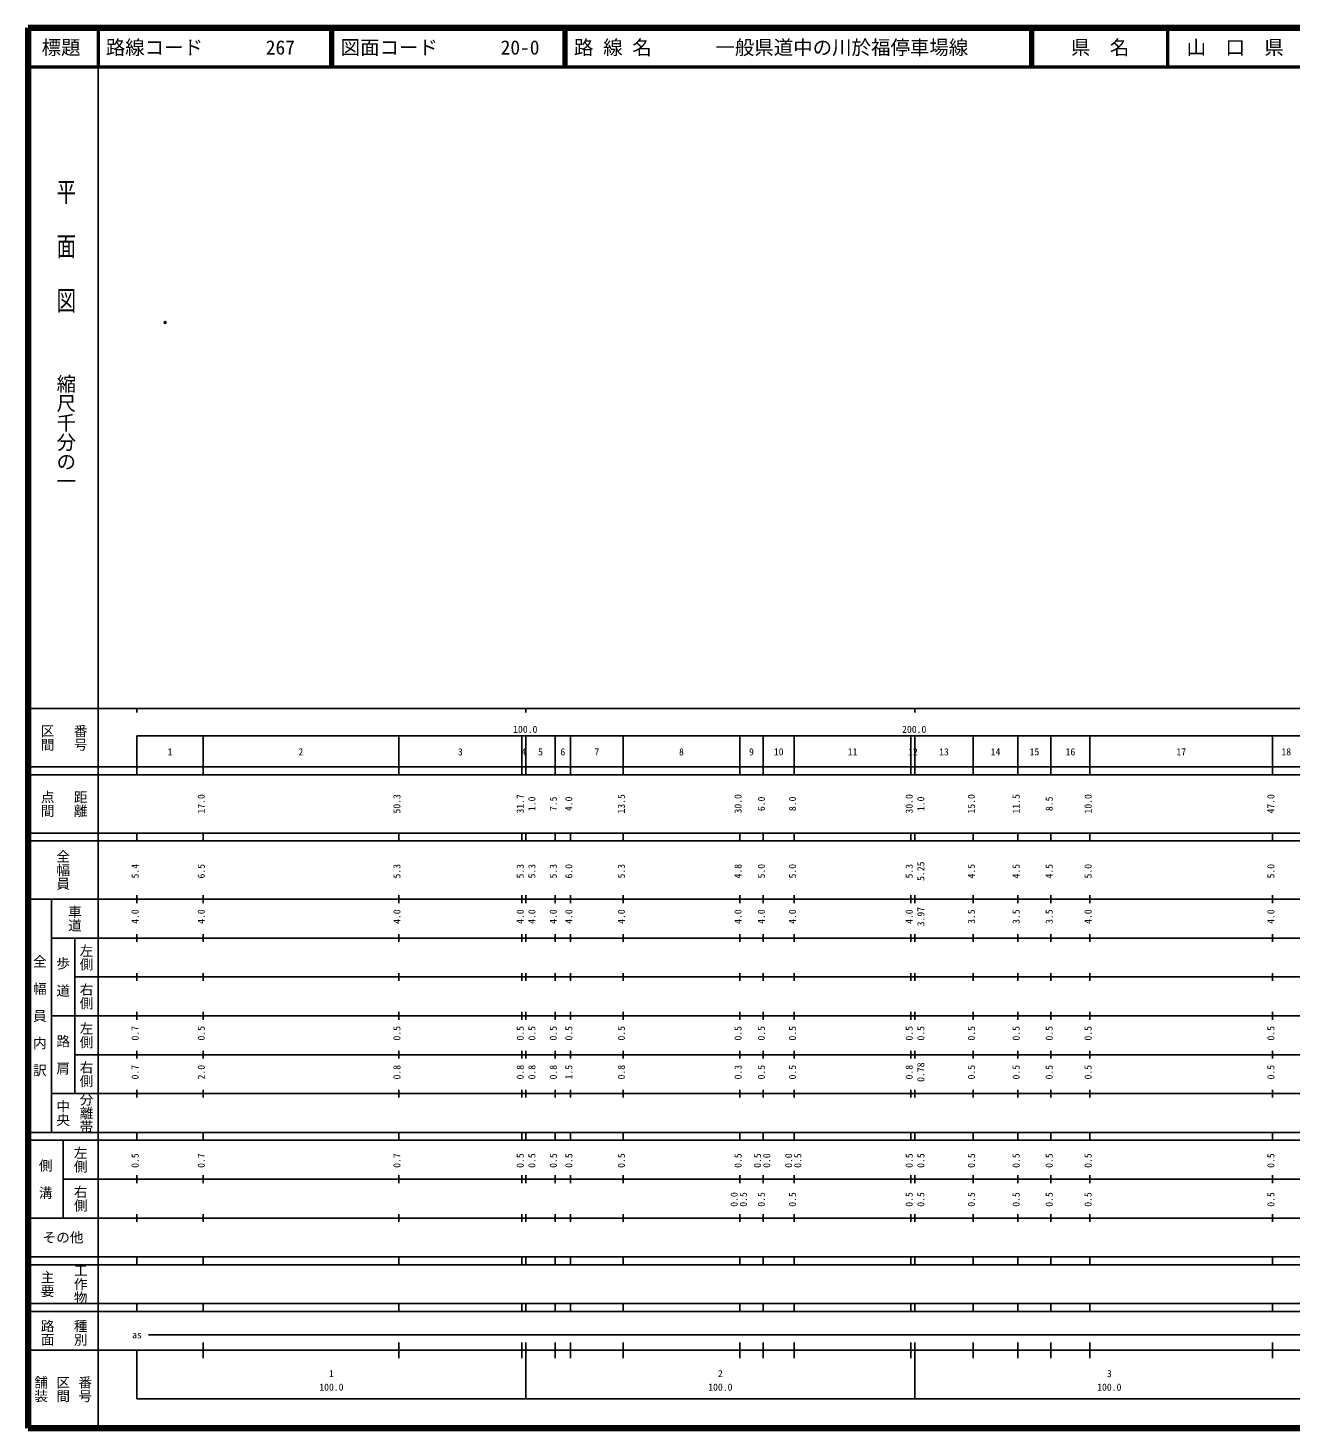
# Model space of a CAD drawing. Units: millimetres on the paper. Extents: x 40 to 680, y 20 to 380.
# Drawn here: x 40 to 364.7, y 20 to 380 of the extents above; entities that cross this region are included whole.
import ezdxf
from ezdxf.enums import TextEntityAlignment as Align

# ---------------------------------------------------------------- set-up
doc = ezdxf.new("R2010")
doc.units = ezdxf.units.MM
doc.header["$PDMODE"] = 32
doc.header["$PDSIZE"] = 0.5
doc.layers.add('M-OTRS', color=6, linetype='Continuous')
doc.layers.add('M-TTL-TXT', color=7, linetype='Continuous')
for name, color, linetype, lineweight in [('M-TTL', 2, 'Continuous', 140), ('M-TTL-BAND', 7, 'Continuous', 25), ('M-TTL-LINE', 7, 'Continuous', 50)]:
    doc.layers.add(name, color=color, linetype=linetype, lineweight=lineweight)
doc.styles.add('@ＭＳ ゴシック', font='')
doc.styles.add('ＭＳ ゴシック', font='')
doc.styles.get('@ＭＳ ゴシック').set_extended_font_data('@MS Gothic')
doc.styles.get('ＭＳ ゴシック').set_extended_font_data('MS Gothic')

msp = doc.modelspace()

# ---------------------------------------------------------------- linework, layer by layer
at = {"layer": 'M-OTRS'}
msp.add_point((75.245, 304.286), dxfattribs=at)
at = {"layer": 'M-TTL'}
for p, q in [((40, 380), (40, 20)), ((680, 380), (40, 380)), ((40, 20), (680, 20))]:
    msp.add_line(p, q, dxfattribs=at)
at = {"layer": 'M-TTL-BAND'}
for p, q in [((58, 370), (58, 20)), ((40, 205), (579, 205)), ((68, 205), (68, 204)), ((168, 205), (168, 204)), ((268, 205), (268, 204)), ((68, 198), (579, 198)), ((68, 198), (68, 188)), ((85, 188), (85, 198)), ((135.3, 188), (135.3, 198)), ((167, 188), (167, 198)), ((168, 188), (168, 198)), ((175.5, 188), (175.5, 198)), ((179.5, 188), (179.5, 198)), ((193, 188), (193, 198)), ((223, 188), (223, 198)), ((229, 188), (229, 198)), ((237, 188), (237, 198)), ((267, 188), (267, 198)), ((268, 188), (268, 198)), ((283, 188), (283, 198)), ((294.5, 188), (294.5, 198)), ((303, 188), (303, 198)), ((313, 188), (313, 198)), ((360, 188), (360, 198)), ((40, 190), (579, 190)), ((40, 188), (579, 188)), ((40, 173), (579, 173)), ((68, 171), (68, 173)), ((85, 171), (85, 173)), ((135.3, 171), (135.3, 173)), ((167, 171), (167, 173)), ((168, 171), (168, 173)), ((175.5, 171), (175.5, 173)), ((179.5, 171), (179.5, 173)), ((193, 171), (193, 173)), ((223, 171), (223, 173)), ((229, 171), (229, 173)), ((237, 171), (237, 173)), ((267, 171), (267, 173)), ((268, 171), (268, 173)), ((283, 171), (283, 173)), ((294.5, 171), (294.5, 173)), ((303, 171), (303, 173)), ((313, 171), (313, 173)), ((360, 171), (360, 173)), ((40, 171), (579, 171)), ((40, 156), (579, 156)), ((46, 96), (46, 156)), ((68, 155), (68, 157)), ((85, 155), (85, 157)), ((135.3, 155), (135.3, 157)), ((167, 155), (167, 157)), ((168, 155), (168, 157)), ((175.5, 155), (175.5, 157)), ((179.5, 155), (179.5, 157)), ((193, 155), (193, 157)), ((223, 155), (223, 157)), ((229, 155), (229, 157)), ((237, 155), (237, 157)), ((267, 155), (267, 157)), ((268, 155), (268, 157)), ((283, 155), (283, 157)), ((294.5, 155), (294.5, 157)), ((303, 155), (303, 157)), ((313, 155), (313, 157)), ((360, 155), (360, 157)), ((46, 146), (579, 146)), ((52, 146), (52, 106)), ((68, 145), (68, 147)), ((85, 145), (85, 147)), ((135.3, 145), (135.3, 147)), ((167, 145), (167, 147)), ((168, 145), (168, 147)), ((175.5, 145), (175.5, 147)), ((179.5, 145), (179.5, 147)), ((193, 145), (193, 147)), ((223, 145), (223, 147)), ((229, 145), (229, 147)), ((237, 145), (237, 147)), ((267, 145), (267, 147)), ((268, 145), (268, 147)), ((283, 145), (283, 147)), ((294.5, 145), (294.5, 147)), ((303, 145), (303, 147)), ((313, 145), (313, 147)), ((360, 145), (360, 147)), ((68, 135), (68, 137)), ((85, 135), (85, 137)), ((135.3, 135), (135.3, 137)), ((167, 135), (167, 137)), ((168, 135), (168, 137)), ((175.5, 135), (175.5, 137)), ((179.5, 135), (179.5, 137)), ((193, 135), (193, 137)), ((223, 135), (223, 137)), ((229, 135), (229, 137)), ((237, 135), (237, 137)), ((267, 135), (267, 137)), ((268, 135), (268, 137)), ((283, 135), (283, 137)), ((294.5, 135), (294.5, 137)), ((303, 135), (303, 137)), ((313, 135), (313, 137)), ((360, 135), (360, 137)), ((52, 136), (579, 136)), ((46, 126), (579, 126)), ((68, 125), (68, 127)), ((85, 125), (85, 127)), ((135.3, 125), (135.3, 127)), ((167, 125), (167, 127)), ((168, 125), (168, 127)), ((175.5, 125), (175.5, 127)), ((179.5, 125), (179.5, 127)), ((193, 125), (193, 127)), ((223, 125), (223, 127)), ((229, 125), (229, 127)), ((237, 125), (237, 127)), ((267, 125), (267, 127)), ((268, 125), (268, 127)), ((283, 125), (283, 127)), ((294.5, 125), (294.5, 127)), ((303, 125), (303, 127)), ((313, 125), (313, 127)), ((360, 125), (360, 127)), ((52, 116), (579, 116)), ((68, 115), (68, 117)), ((85, 115), (85, 117)), ((135.3, 115), (135.3, 117)), ((167, 115), (167, 117)), ((168, 115), (168, 117)), ((175.5, 115), (175.5, 117)), ((179.5, 115), (179.5, 117)), ((193, 115), (193, 117)), ((223, 115), (223, 117)), ((229, 115), (229, 117)), ((237, 115), (237, 117)), ((267, 115), (267, 117)), ((268, 115), (268, 117)), ((283, 115), (283, 117)), ((294.5, 115), (294.5, 117)), ((303, 115), (303, 117)), ((313, 115), (313, 117)), ((360, 115), (360, 117)), ((46, 106), (579, 106)), ((68, 105), (68, 107)), ((85, 105), (85, 107)), ((135.3, 105), (135.3, 107)), ((167, 105), (167, 107)), ((168, 105), (168, 107)), ((175.5, 105), (175.5, 107)), ((179.5, 105), (179.5, 107)), ((193, 105), (193, 107)), ((223, 105), (223, 107)), ((229, 105), (229, 107)), ((237, 105), (237, 107)), ((267, 105), (267, 107)), ((268, 105), (268, 107)), ((283, 105), (283, 107)), ((294.5, 105), (294.5, 107)), ((303, 105), (303, 107)), ((313, 105), (313, 107)), ((360, 105), (360, 107)), ((40, 96), (579, 96)), ((40, 94), (579, 94)), ((49, 94), (49, 74)), ((68, 94), (68, 96)), ((85, 94), (85, 96)), ((135.3, 94), (135.3, 96)), ((167, 94), (167, 96)), ((168, 94), (168, 96)), ((175.5, 94), (175.5, 96)), ((179.5, 94), (179.5, 96)), ((193, 94), (193, 96)), ((223, 94), (223, 96)), ((229, 94), (229, 96)), ((237, 94), (237, 96)), ((267, 94), (267, 96)), ((268, 94), (268, 96)), ((283, 94), (283, 96)), ((294.5, 94), (294.5, 96)), ((303, 94), (303, 96)), ((313, 94), (313, 96)), ((360, 94), (360, 96)), ((49, 84), (579, 84)), ((68, 83), (68, 85)), ((85, 83), (85, 85)), ((135.3, 83), (135.3, 85)), ((167, 83), (167, 85)), ((168, 83), (168, 85)), ((175.5, 83), (175.5, 85)), ((179.5, 83), (179.5, 85)), ((193, 83), (193, 85)), ((223, 83), (223, 85)), ((229, 83), (229, 85)), ((237, 83), (237, 85)), ((267, 83), (267, 85)), ((268, 83), (268, 85)), ((283, 83), (283, 85)), ((294.5, 83), (294.5, 85)), ((303, 83), (303, 85)), ((313, 83), (313, 85)), ((360, 83), (360, 85)), ((40, 74), (579, 74)), ((68, 73), (68, 75)), ((85, 73), (85, 75)), ((135.3, 73), (135.3, 75)), ((167, 73), (167, 75)), ((168, 73), (168, 75)), ((175.5, 73), (175.5, 75)), ((179.5, 73), (179.5, 75)), ((193, 73), (193, 75)), ((223, 73), (223, 75)), ((229, 73), (229, 75)), ((237, 73), (237, 75)), ((267, 73), (267, 75)), ((268, 73), (268, 75)), ((283, 73), (283, 75)), ((294.5, 73), (294.5, 75)), ((303, 73), (303, 75)), ((313, 73), (313, 75)), ((360, 73), (360, 75)), ((40, 64), (579, 64)), ((40, 62), (579, 62)), ((68, 62), (68, 64)), ((85, 62), (85, 64)), ((135.3, 62), (135.3, 64)), ((167, 62), (167, 64)), ((168, 62), (168, 64)), ((175.5, 62), (175.5, 64)), ((179.5, 62), (179.5, 64)), ((193, 62), (193, 64)), ((223, 62), (223, 64)), ((229, 62), (229, 64)), ((237, 62), (237, 64)), ((267, 62), (267, 64)), ((268, 62), (268, 64)), ((283, 62), (283, 64)), ((294.5, 62), (294.5, 64)), ((303, 62), (303, 64)), ((313, 62), (313, 64)), ((360, 62), (360, 64)), ((40, 52), (579, 52)), ((68, 50), (68, 52)), ((85, 50), (85, 52)), ((135.3, 50), (135.3, 52)), ((167, 50), (167, 52)), ((168, 50), (168, 52)), ((175.5, 50), (175.5, 52)), ((179.5, 50), (179.5, 52)), ((193, 50), (193, 52)), ((223, 50), (223, 52)), ((229, 50), (229, 52)), ((237, 50), (237, 52)), ((267, 50), (267, 52)), ((268, 50), (268, 52)), ((283, 50), (283, 52)), ((294.5, 50), (294.5, 52)), ((303, 50), (303, 52)), ((313, 50), (313, 52)), ((360, 50), (360, 52)), ((40, 50), (579, 50)), ((71, 44), (565, 44)), ((40, 40), (579, 40)), ((68, 40), (68, 27.5)), ((85, 38), (85, 42)), ((135.3, 38), (135.3, 42)), ((167, 38), (167, 42)), ((168, 27.5), (168, 42)), ((175.5, 38), (175.5, 42)), ((179.5, 38), (179.5, 42)), ((193, 38), (193, 42)), ((223, 38), (223, 42)), ((229, 38), (229, 42)), ((237, 38), (237, 42)), ((267, 38), (267, 42)), ((268, 27.5), (268, 42)), ((283, 38), (283, 42)), ((294.5, 38), (294.5, 42)), ((303, 38), (303, 42)), ((313, 38), (313, 42)), ((360, 38), (360, 42)), ((68, 27.5), (579, 27.5))]:
    msp.add_line(p, q, dxfattribs=at)
at = {"layer": 'M-TTL-LINE'}
for p, q in [((58, 380), (58, 370)), ((117.75, 380), (117.75, 370)), ((118.25, 380), (118.25, 370)), ((177.75, 380), (177.75, 370)), ((178.25, 380), (178.25, 370)), ((297.75, 380), (297.75, 370)), ((298.25, 380), (298.25, 370)), ((333, 380), (333, 370)), ((40, 370), (680, 370))]:
    msp.add_line(p, q, dxfattribs=at)

# ---------------------------------------------------------------- texts
at = {"layer": 'M-TTL-BAND', "style": '@ＭＳ ゴシック', "width": 1.4}
msp.add_text('平  面  図', height=3.666, rotation=270, dxfattribs=at).set_placement((49.777, 306.475), align=Align.MIDDLE_RIGHT)
at = {"layer": 'M-TTL-BAND', "style": '@ＭＳ ゴシック'}
msp.add_text('縮尺千分の一', height=3.666, rotation=270, dxfattribs=at).set_placement((49.777, 261.03), align=Align.MIDDLE_RIGHT)
for s, p in [('区間', (45, 197.5)), ('番号', (53.5, 197.5)), ('点間', (45, 180.5)), ('距離', (53.5, 180.5)), ('全幅員', (49, 163.5)), ('車道', (52, 151)), ('左側', (55, 141)), ('全\u3000幅\u3000員\u3000内\u3000訳', (43, 126)), ('歩\u3000道', (49, 136)), ('右側', (55, 131)), ('左側', (55, 121)), ('路\u3000肩', (49, 116)), ('右側', (55, 111)), ('分離帯', (55, 101)), ('中央', (49, 101)), ('左側', (53.5, 89)), ('側\u3000溝', (44.5, 84)), ('右側', (53.5, 79)), ('工作物', (53.5, 57)), ('主要', (45, 57)), ('路面', (45, 44.5)), ('種別', (53.5, 44.5)), ('舗装', (43.333, 30)), ('区間', (49, 30)), ('番号', (54.667, 30))]:
    msp.add_text(s, height=2.566, rotation=270, dxfattribs=at).set_placement(p, align=Align.MIDDLE_CENTER)
at = {"layer": 'M-TTL-BAND', "style": 'ＭＳ ゴシック'}
for s, p in [('100.0', (167.844, 198.195)), ('200.0', (267.844, 198.195)), ('1', (76.5, 192.405)), ('2', (110.15, 192.405)), ('3', (151.15, 192.405)), ('4', (167.5, 192.405)), ('5', (171.75, 192.405)), ('6', (177.5, 192.405)), ('7', (186.25, 192.405)), ('8', (208, 192.405)), ('9', (226, 192.405)), ('10', (233, 192.405)), ('11', (252, 192.405)), ('12', (267.5, 192.405)), ('13', (275.5, 192.405)), ('14', (288.75, 192.405)), ('15', (298.75, 192.405)), ('16', (308, 192.405)), ('17', (336.5, 192.405)), ('18', (363.5, 192.405)), ('as', (68, 42.5)), ('1', (118, 32.523)), ('2', (218, 32.523)), ('3', (318, 32.523)), ('100.0', (118, 29.033)), ('100.0', (218, 29.033)), ('100.0', (318, 29.033))]:
    msp.add_text(s, height=1.833, dxfattribs=at).set_placement(p, align=Align.BOTTOM_CENTER)
for s, p in [('17.0', (86, 180.5)), ('50.3', (136.3, 180.5)), ('31.7', (168, 180.5)), ('1.0', (171, 180.5)), ('7.5', (176.5, 180.5)), ('4.0', (180.5, 180.5)), ('13.5', (194, 180.5)), ('30.0', (224, 180.5)), ('6.0', (230, 180.5)), ('8.0', (238, 180.5)), ('30.0', (268, 180.5)), ('1.0', (271, 180.5)), ('15.0', (284, 180.5)), ('11.5', (295.5, 180.5)), ('8.5', (304, 180.5)), ('10.0', (314, 180.5)), ('47.0', (361, 180.5)), ('5.4', (69, 163.174)), ('6.5', (86, 163.174)), ('5.3', (136.3, 163.174)), ('5.3', (168, 163.174)), ('5.3', (171, 163.174)), ('5.3', (176.5, 163.174)), ('6.0', (180.5, 163.174)), ('5.3', (194, 163.174)), ('4.8', (224, 163.174)), ('5.0', (230, 163.174)), ('5.0', (238, 163.174)), ('5.3', (268, 163.174)), ('5.25', (271, 163.174)), ('4.5', (284, 163.174)), ('4.5', (295.5, 163.174)), ('4.5', (304, 163.174)), ('5.0', (314, 163.174)), ('5.0', (361, 163.174)), ('4.0', (69, 151.5)), ('4.0', (86, 151.5)), ('4.0', (136.3, 151.5)), ('4.0', (168, 151.5)), ('4.0', (171, 151.5)), ('4.0', (176.5, 151.5)), ('4.0', (180.5, 151.5)), ('4.0', (194, 151.5)), ('4.0', (224, 151.5)), ('4.0', (230, 151.5)), ('4.0', (238, 151.5)), ('4.0', (268, 151.5)), ('3.97', (271, 151.5)), ('3.5', (284, 151.5)), ('3.5', (295.5, 151.5)), ('3.5', (304, 151.5)), ('4.0', (314, 151.5)), ('4.0', (361, 151.5)), ('0.7', (69, 121.5)), ('0.5', (86, 121.5)), ('0.5', (136.3, 121.5)), ('0.5', (168, 121.5)), ('0.5', (171, 121.5)), ('0.5', (176.5, 121.5)), ('0.5', (180.5, 121.5)), ('0.5', (194, 121.5)), ('0.5', (224, 121.5)), ('0.5', (230, 121.5)), ('0.5', (238, 121.5)), ('0.5', (268, 121.5)), ('0.5', (271, 121.5)), ('0.5', (284, 121.5)), ('0.5', (295.5, 121.5)), ('0.5', (304, 121.5)), ('0.5', (314, 121.5)), ('0.5', (361, 121.5)), ('0.7', (69, 111.5)), ('2.0', (86, 111.5)), ('0.8', (136.3, 111.5)), ('0.8', (168, 111.5)), ('0.8', (171, 111.5)), ('0.8', (176.5, 111.5)), ('1.5', (180.5, 111.5)), ('0.8', (194, 111.5)), ('0.3', (224, 111.5)), ('0.5', (230, 111.5)), ('0.5', (238, 111.5)), ('0.8', (268, 111.5)), ('0.78', (271, 111.5)), ('0.5', (284, 111.5)), ('0.5', (295.5, 111.5)), ('0.5', (304, 111.5)), ('0.5', (314, 111.5)), ('0.5', (361, 111.5)), ('0.5', (69, 88.764)), ('0.7', (86, 88.764)), ('0.7', (136.3, 88.764)), ('0.5', (168, 88.764)), ('0.5', (171, 88.764)), ('0.5', (176.5, 88.764)), ('0.5', (180.5, 88.764)), ('0.5', (194, 88.764)), ('0.5', (224, 88.764)), ('0.5', (229, 88.764)), ('0.0', (231.37, 88.764)), ('0.0', (237, 88.764)), ('0.5', (239.37, 88.764)), ('0.5', (268, 88.764)), ('0.5', (271, 88.764)), ('0.5', (284, 88.764)), ('0.5', (295.5, 88.764)), ('0.5', (304, 88.764)), ('0.5', (314, 88.764)), ('0.5', (361, 88.764)), ('0.0', (223, 78.764)), ('0.5', (225.37, 78.764)), ('0.5', (230, 78.764)), ('0.5', (238, 78.764)), ('0.5', (268, 78.764)), ('0.5', (271, 78.764)), ('0.5', (284, 78.764)), ('0.5', (295.5, 78.764)), ('0.5', (304, 78.764)), ('0.5', (314, 78.764)), ('0.5', (361, 78.764))]:
    msp.add_text(s, height=1.833, rotation=90, dxfattribs=at).set_placement(p, align=Align.BOTTOM_CENTER)
msp.add_text('その他', height=2.566, dxfattribs=at).set_placement((49, 69), align=Align.MIDDLE_CENTER)
at = {"layer": 'M-TTL-TXT', "style": 'ＭＳ ゴシック'}
for s, p in [('標題', (48.5, 375)), ('県\u3000名', (315.625, 375)), ('山\u3000口\u3000県', (350.375, 375))]:
    msp.add_text(s, height=3.666, dxfattribs=at).set_placement(p, align=Align.MIDDLE_CENTER)
for s, p in [('路線コード', (60, 375)), ('267', (101.142, 375)), ('図面コード', (120.38, 375)), ('20-0', (161.521, 375)), ('路 線 名', (180.38, 375)), ('一般県道中の川於福停車場線', (216.734, 375))]:
    msp.add_text(s, height=3.666, dxfattribs=at).set_placement(p, align=Align.MIDDLE_LEFT)

doc.saveas('drawing.dxf')
